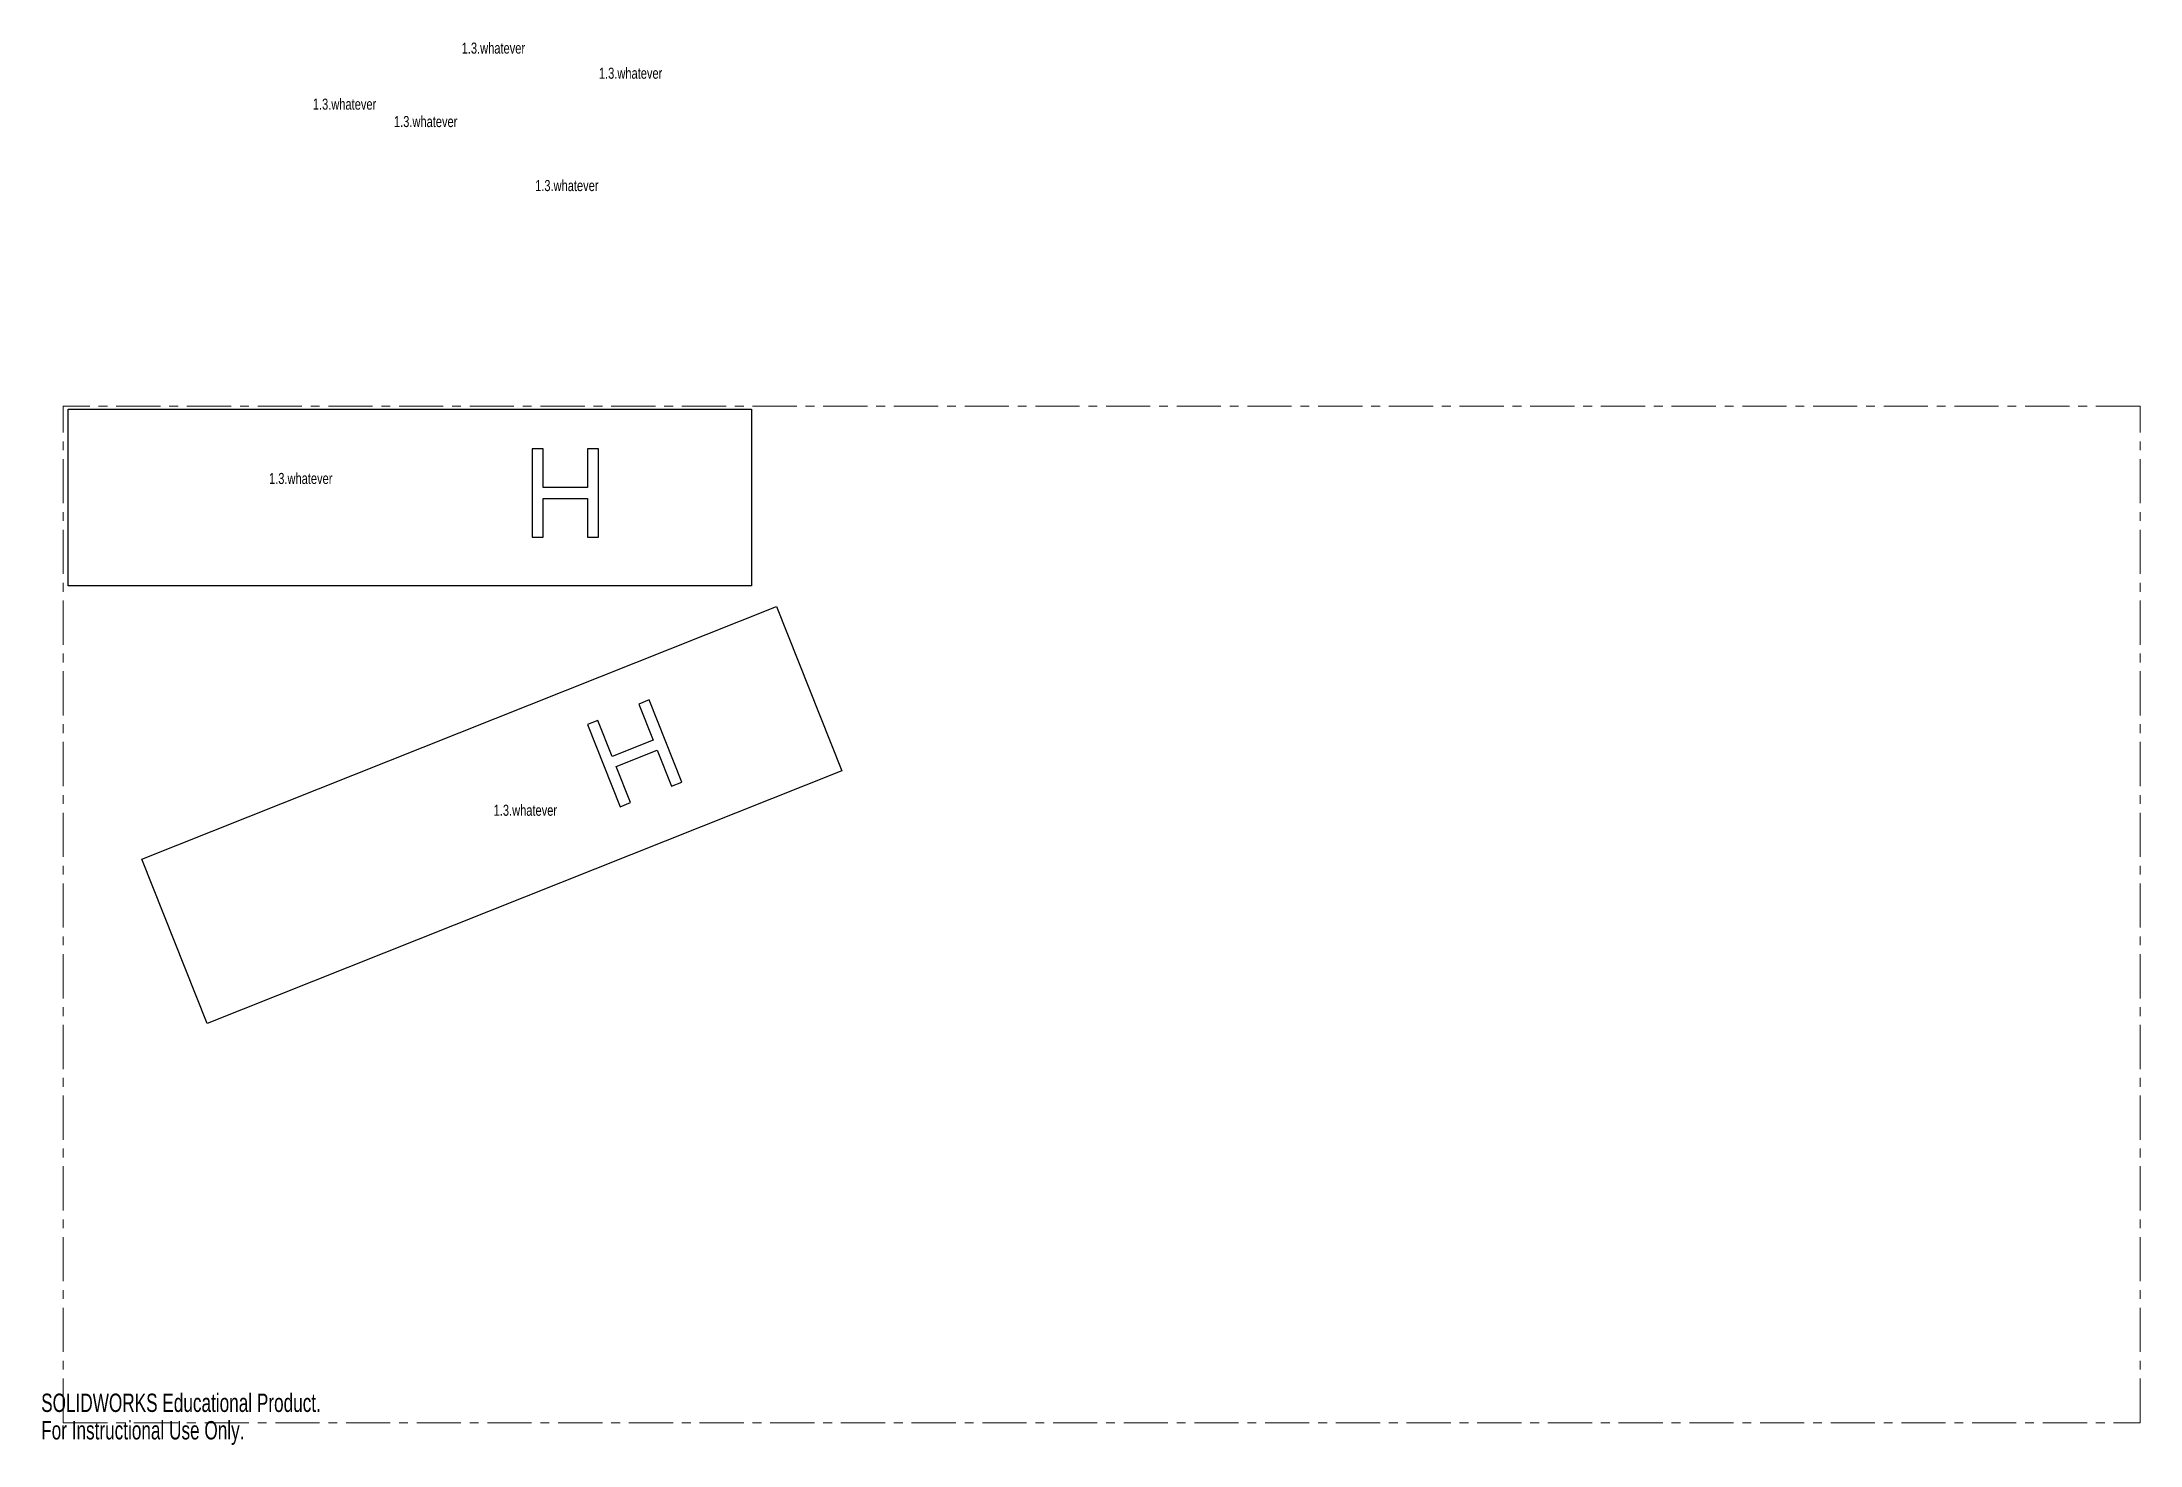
# Model space of a CAD drawing. Header units: inches. Extents: x 0 to 23.8, y 0 to 15.9.
import ezdxf

# ---------------------------------------------------------------- set-up
doc = ezdxf.new("R2010")
doc.units = ezdxf.units.IN
doc.header["$MEASUREMENT"] = 0
doc.linetypes.add('CENTERX2', pattern=[0.8, 0.5, -0.1, 0.1, -0.1])
doc.layers.add('PART_NAMES', color=1, linetype='Continuous')
doc.styles.add('SLDTEXTSTYLE0', font='TXT', dxfattribs={"width": 0.75})
doc.styles.add('SLDTEXTSTYLE1', font='TXT', dxfattribs={"width": 0.7})

msp = doc.modelspace()

# ---------------------------------------------------------------- linework, layer by layer
at = {"color": 7, "linetype": 'CENTERX2', "lineweight": 18}
for p, q in [((0.25, 0.25), (0.25, 11.75)), ((23.75, 11.75), (0.25, 11.75)), ((23.75, 0.25), (23.75, 11.75)), ((0.25, 0.25), (23.75, 0.25))]:
    msp.add_line(p, q, dxfattribs=at)
at = {"color": 7, "linetype": 'Continuous', "lineweight": 25}
for p, q in [((0.307, 11.715), (8.037, 11.715)), ((0.307, 9.715), (0.307, 11.715)), ((8.037, 11.715), (8.037, 9.715)), ((5.682, 11.265), (5.557, 11.265)), ((5.557, 11.265), (5.557, 10.265)), ((5.682, 10.828), (5.682, 11.265)), ((6.307, 11.265), (6.182, 11.265)), ((6.182, 11.265), (6.182, 10.828)), ((6.307, 10.265), (6.307, 11.265)), ((6.182, 10.828), (5.682, 10.828)), ((5.682, 10.265), (5.682, 10.703)), ((5.682, 10.703), (6.182, 10.703)), ((6.182, 10.703), (6.182, 10.265)), ((5.557, 10.265), (5.682, 10.265)), ((6.182, 10.265), (6.307, 10.265)), ((8.037, 9.715), (0.307, 9.715)), ((1.138, 6.625), (8.321, 9.482)), ((8.321, 9.482), (9.06, 7.624)), ((6.88, 8.425), (6.764, 8.378)), ((6.764, 8.378), (6.925, 7.972)), ((7.249, 7.495), (6.88, 8.425)), ((6.299, 8.194), (6.183, 8.147)), ((6.183, 8.147), (6.553, 7.218)), ((6.461, 7.787), (6.299, 8.194)), ((6.925, 7.972), (6.461, 7.787)), ((6.507, 7.671), (6.972, 7.856)), ((6.972, 7.856), (7.133, 7.449)), ((9.06, 7.624), (1.878, 4.767)), ((6.669, 7.264), (6.507, 7.671)), ((7.133, 7.449), (7.249, 7.495)), ((6.553, 7.218), (6.669, 7.264)), ((1.878, 4.767), (1.138, 6.625))]:
    msp.add_line(p, q, dxfattribs=at)

# ---------------------------------------------------------------- texts
at = {"color": 7, "linetype": 'Continuous', "char_height": 0.2076, "attachment_point": 1, "style": 'SLDTEXTSTYLE1'}
for s, insert in [('SOLIDWORKS Educational Product.', (0, 0.579)), ('For Instructional Use Only.', (0, 0.268))]:
    msp.add_mtext(s, dxfattribs=dict(at, insert=insert))
at = {"layer": 'PART_NAMES', "char_height": 0.125, "attachment_point": 1, "style": 'SLDTEXTSTYLE0'}
for insert in [(4.758, 15.861), (6.311, 15.577), (3.074, 15.227), (3.992, 15.03), (5.589, 14.306), (2.578, 10.993), (5.12, 7.24)]:
    msp.add_mtext('1.3.whatever', dxfattribs=dict(at, insert=insert))

doc.saveas('drawing.dxf')
